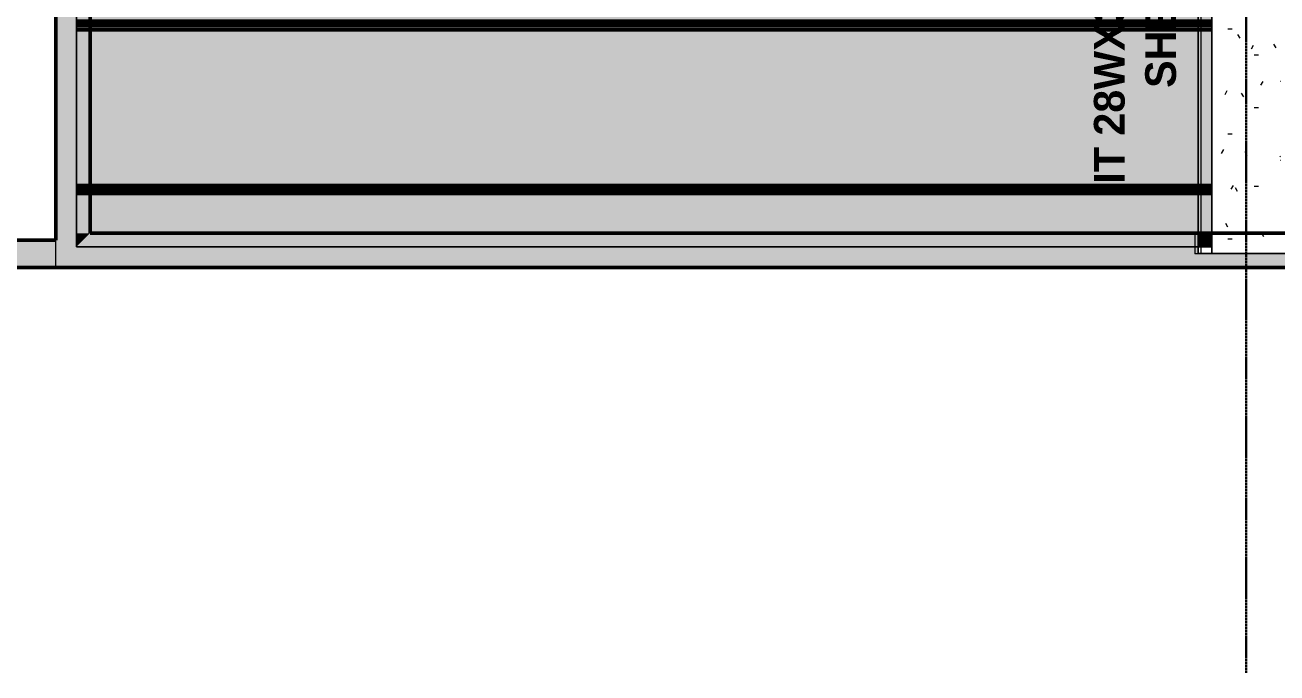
# Model space of a CAD drawing. Header units: inches. Extents: x -15746 to 650, y -81 to 12338.
# Drawn here: x -3838.4 to -3472.3, y 9772.6 to 9962 of the extents above; entities that cross this region are included whole.
import ezdxf

# ---------------------------------------------------------------- set-up
doc = ezdxf.new("R2010")
doc.units = ezdxf.units.IN
doc.header["$MEASUREMENT"] = 0
doc.linetypes.add('Grid Line 1_2_', pattern=[0.875, 0.5, -0.125, 0.125, -0.125])
for name, color, linetype, lineweight in [('A-WALL', 113, 'Continuous', 13), ('S-BEAM', 12, 'Continuous', 9), ('S-BEAM-IDEN', 2, 'Continuous', 30), ('S-FNDN', 32, 'Continuous', 13), ('S-GRID', 1, 'Continuous', 9)]:
    doc.layers.add(name, color=color, linetype=linetype, lineweight=lineweight)
doc.styles.add('Century Gothic_B', font='', dxfattribs={"height": 9})
doc.styles.get('Century Gothic_B').set_extended_font_data('Century Gothic', bold=True)
pattern_1 = [(0, (-1691.768, 0), (21.722, 7.68), [0.896, -15.396, 0.896, -15.396, -86.889]), (0, (-1691.768, 0), (21.722, 7.68), [-32.583, 0.896, -31.687, 0.896, -15.396, -38.014]), (0, (-1691.768, 0), (21.722, 7.68), [-81.459, 0.896, -9.965, 0.896, -26.257]), (112.208, (-1683.622, 3.84), (-15.564615, 22.7637026), [1.185, -20.367, 1.185, -20.367, -114.944]), (112.208, (-1683.622, 3.84), (-15.564615, 22.7637026), [-43.104, 1.185, -41.919, 1.185, -20.367, -50.288]), (112.208, (-1683.622, 3.84), (-15.564615, 22.7637026), [-107.76, 1.185, -13.183, 1.185, -34.735]), (247.792, (-1680.907, 19.2), (-6.15808, -30.444899), [1.185, -20.367, 1.185, -20.367, -114.944]), (247.792, (-1680.907, 19.2), (-6.15808, -30.444899), [-43.104, 1.185, -41.919, 1.185, -20.367, -50.288]), (247.792, (-1680.907, 19.2), (-6.15808, -30.444899), [-107.76, 1.185, -13.183, 1.185, -34.735])]
pattern_2 = [(0, (0, 0), (30.72, 7.68), [1.267, -21.773, 1.267, -21.773, -122.88]), (0, (0, 0), (30.72, 7.68), [-46.08, 1.267, -44.813, 1.267, -21.773, -53.76]), (0, (0, 0), (30.72, 7.68), [-115.2, 1.267, -14.093, 1.267, -37.133]), (120, (11.52, 3.84), (-22.011075, 22.7643004), [1.267, -21.773, 1.267, -21.773, -122.88]), (120, (11.52, 3.84), (-22.011075, 22.7643004), [-46.08, 1.267, -44.813, 1.267, -21.773, -53.76]), (120, (11.52, 3.84), (-22.011075, 22.7643004), [-115.2, 1.267, -14.093, 1.267, -37.133]), (240, (15.36, 19.2), (-8.708925, -30.4443004), [1.267, -21.773, 1.267, -21.773, -122.88]), (240, (15.36, 19.2), (-8.708925, -30.4443004), [-46.08, 1.267, -44.813, 1.267, -21.773, -53.76]), (240, (15.36, 19.2), (-8.708925, -30.4443004), [-115.2, 1.267, -14.093, 1.267, -37.133])]

# ---------------------------------------------------------------- blocks, each defined once
blk = doc.blocks.new('034100 - Precast Structural Concrete - Solid Plank - 12_-1874961-FRAMING PLAN - 1ST FLOOR')
at = {"layer": 'S-BEAM', "transparency": 33554483}
for points in [[(4, 23.9), (4, 23.94), (0, 23.9)], [(4, 23.52), (4, 23.9), (0, 23.9), (0, 23.52)], [(4, 22.7), (4, 23.09), (0, 23.09), (0, 22.7)], [(4, 23.52), (328, 23.52), (328, 23.9), (4, 23.9)], [(21.47, 22.7), (328, 22.7), (328, 23.09), (4, 23.09), (4, 22.7)], [(328, 23.9), (328, 23.94), (291.61, 23.9)], [(332, 23.52), (332, 23.9), (328, 23.9), (328, 23.52), (328.79, 23.52)], [(328.79, 22.7), (328.79, 23.09), (328, 23.09), (328, 22.7)], [(332, 22.7), (332, 23.09), (328.79, 23.09), (328.79, 22.7)], [(0, 7.11), (4, 11.11), (0, 11.11), (0, 9.11)], [(328.79, 7.11), (328.79, 11.11), (328, 11.11), (328, 7.11)], [(332, 7.11), (332, 11.11), (328.79, 11.11), (328.79, 7.11)]]:
    blk.add_hatch(color=256, dxfattribs=at).paths.add_polyline_path(points, flags=0)
h = blk.add_hatch(color=256, dxfattribs=at)
h.paths.add_polyline_path([(328, 7.11), (328, 11.11), (4, 11.11), (0, 7.11), (291.61, 7.11)], flags=0)
h.paths.add_polyline_path([(0, 11.11), (4, 11.11), (4, 22.7), (0, 22.7)], flags=0)
h.paths.add_polyline_path([(0, 23.09), (4, 23.09), (4, 23.52), (0, 23.52)], flags=0)
h = blk.add_hatch(color=256, dxfattribs=at)
h.paths.add_polyline_path([(4, 11.11), (328, 11.11), (328, 22.7), (4, 22.7)], flags=0)
h.paths.add_polyline_path([(4, 23.09), (328, 23.09), (328, 23.52), (4, 23.52)], flags=0)
h = blk.add_hatch(color=256, dxfattribs=at)
h.paths.add_polyline_path([(328.79, 11.11), (328.79, 22.7), (328, 22.7), (328, 11.11)], flags=0)
h.paths.add_polyline_path([(328.79, 23.09), (328.79, 23.52), (328, 23.52), (328, 23.09)], flags=0)
h = blk.add_hatch(color=256, dxfattribs=at)
h.paths.add_polyline_path([(328.79, 11.11), (332, 11.11), (332, 22.7), (328.79, 22.7)], flags=0)
h.paths.add_polyline_path([(332, 23.09), (332, 23.52), (328.79, 23.52), (328.79, 23.09)], flags=0)
at = {"layer": 'S-BEAM'}
for p, q in [((0, 23.94), (0, 23.9)), ((0, 23.94), (4, 23.94)), ((0, 23.76), (0, 23.9)), ((0, 23.9), (0, 23.52)), ((0, 23.9), (4, 23.9)), ((0, 22.7), (0, 23.76)), ((0, 23.76), (4, 23.76)), ((0, 23.76), (4, 23.76)), ((0, 23.52), (0, 7.11)), ((0, 23.52), (4, 23.52)), ((0, 22.7), (0, 23.09)), ((0, 23.09), (0, 22.7)), ((0, 23.09), (4, 23.09)), ((0, 23.09), (4, 23.09)), ((0, 22.4), (0, 22.7)), ((0, 22.7), (4, 22.7)), ((0, 11.11), (0, 22.4)), ((0, 22.4), (4, 22.4)), ((4, 23.94), (328, 23.94)), ((4, 23.9), (328, 23.9)), ((4, 23.76), (328, 23.76)), ((4, 23.76), (328, 23.76)), ((4, 23.52), (328, 23.52)), ((4, 23.09), (328, 23.09)), ((4, 23.09), (328, 23.09)), ((4, 22.7), (328, 22.7)), ((4, 22.4), (328, 22.4)), ((328, 23.94), (332, 23.94)), ((328, 23.9), (332, 23.9)), ((328, 23.76), (332, 23.76)), ((328, 23.76), (332, 23.76)), ((328, 23.52), (332, 23.52)), ((328, 23.09), (328.79, 23.09)), ((328, 23.09), (328.79, 23.09)), ((328, 22.7), (328.79, 22.7)), ((328, 22.4), (328.79, 22.4)), ((328.79, 23.09), (332, 23.09)), ((328.79, 23.09), (332, 23.09)), ((328.79, 22.7), (332, 22.7)), ((328.79, 22.4), (332, 22.4)), ((332, 23.9), (332, 23.94)), ((332, 23.52), (332, 23.9)), ((332, 23.9), (332, 23.76)), ((332, 23.76), (332, 22.7)), ((332, 11.11), (332, 23.52)), ((332, 22.7), (332, 23.09)), ((332, 23.09), (332, 22.7)), ((332, 22.7), (332, 22.4)), ((332, 22.4), (332, 11.11)), ((0, 7.11), (0, 11.11)), ((332, 11.11), (332, 7.11)), ((332, 7.11), (332, 11.11)), ((328, 7.11), (0, 7.11)), ((0, 7.11), (328, 7.11)), ((332, 7.11), (328, 7.11)), ((328, 7.11), (328.79, 7.11)), ((328.79, 7.11), (332, 7.11))]:
    blk.add_line(p, q, dxfattribs=at)
blk = doc.blocks.new('034100 - Precast Structural Concrete - Solid Plank - 12_-V220-FRAMING PLAN - 1ST FLOOR')
at = {"layer": 'S-BEAM', "transparency": 33554483}
for points in [[(0, 22.7), (4, 22.7), (4, 23.09), (0, 23.09)], [(52.6, 22.7), (328, 22.7), (328, 23.09), (4, 23.09), (4, 22.7), (21.47, 22.7)], [(328.79, 22.7), (332, 22.7), (332, 23.09), (328, 23.09), (328, 22.7)], [(4, -23.09), (4, -22.7), (0, -22.7), (0, -23.09)], [(4, -23.9), (4, -23.52), (0, -23.52), (0, -23.9)], [(291.61, -23.09), (328, -23.09), (328, -22.7), (4, -22.7), (4, -23.09), (52.6, -23.09)], [(4, -23.9), (328, -23.9), (328, -23.52), (4, -23.52)], [(332, -23.09), (332, -22.7), (328, -22.7), (328, -23.09), (328.79, -23.09)], [(328.79, -23.9), (332, -23.9), (332, -23.52), (328, -23.52), (328, -23.9)]]:
    blk.add_hatch(color=256, dxfattribs=at).paths.add_polyline_path(points, flags=0)
h = blk.add_hatch(color=256, dxfattribs=at)
h.paths.add_polyline_path([(4, -23.52), (4, -23.09), (0, -23.09), (0, -23.52)], flags=0)
h.paths.add_polyline_path([(0, -22.7), (4, -22.7), (4, 22.7), (0, 22.7), (0, -21.42)], flags=0)
h = blk.add_hatch(color=256, dxfattribs=at)
h.paths.add_polyline_path([(328, -23.52), (328, -23.09), (4, -23.09), (4, -23.52), (291.61, -23.52)], flags=0)
h.paths.add_polyline_path([(4, -22.7), (328, -22.7), (328, 22.7), (4, 22.7), (4, -21.42)], flags=0)
h.paths.add_polyline_path([(328, 23.09), (328, 23.13), (291.61, 23.09)], flags=0)
h = blk.add_hatch(color=256, dxfattribs=at)
h.paths.add_polyline_path([(328, -23.52), (332, -23.52), (332, -23.09), (328, -23.09)], flags=0)
h.paths.add_polyline_path([(328, -22.7), (332, -22.7), (332, 22.7), (328, 22.7), (328, -21.42)], flags=0)
at = {"layer": 'S-BEAM'}
for p, q in [((0, 23.94), (0, 23.9)), ((0, 23.94), (4, 23.94)), ((0, 23.76), (0, 23.9)), ((0, 23.9), (0, 23.52)), ((0, 23.9), (4, 23.9)), ((0, 22.7), (0, 23.76)), ((0, 23.76), (4, 23.76)), ((0, 23.76), (4, 23.76)), ((0, 23.52), (0, -23.52)), ((0, 23.52), (4, 23.52)), ((0, 22.7), (0, 23.09)), ((0, 23.09), (0, 22.7)), ((0, 23.09), (4, 23.09)), ((0, 23.09), (4, 23.09)), ((0, 22.4), (0, 22.7)), ((0, 22.7), (4, 22.7)), ((0, -22.4), (0, 22.4)), ((0, 22.4), (4, 22.4)), ((4, 23.94), (328, 23.94)), ((4, 23.9), (328, 23.9)), ((4, 23.76), (328, 23.76)), ((4, 23.76), (328, 23.76)), ((4, 23.52), (328, 23.52)), ((4, 23.09), (328, 23.09)), ((4, 23.09), (328, 23.09)), ((4, 22.7), (328, 22.7)), ((4, 22.4), (328, 22.4)), ((328, 23.94), (332, 23.94)), ((328, 23.9), (332, 23.9)), ((328, 23.76), (332, 23.76)), ((328, 23.76), (332, 23.76)), ((328, 23.52), (332, 23.52)), ((328, 23.09), (332, 23.09)), ((328, 23.09), (332, 23.09)), ((328, 22.7), (332, 22.7)), ((328, 22.4), (332, 22.4)), ((332, 23.9), (332, 23.94)), ((332, 23.52), (332, 23.9)), ((332, 23.9), (332, 23.76)), ((332, 23.76), (332, 23.52)), ((332, -23.52), (332, 23.52)), ((332, 23.52), (332, 22.7)), ((332, 22.7), (332, 23.09)), ((332, 23.09), (332, 22.7)), ((332, 22.7), (332, 22.4)), ((332, 22.4), (332, -22.4)), ((0, -22.7), (0, -22.4)), ((0, -22.4), (4, -22.4)), ((0, -23.76), (0, -22.7)), ((0, -22.7), (0, -23.09)), ((0, -23.09), (0, -22.7)), ((0, -22.7), (4, -22.7)), ((0, -23.09), (4, -23.09)), ((0, -23.09), (4, -23.09)), ((0, -23.52), (0, -23.9)), ((4, -23.52), (0, -23.52)), ((0, -23.9), (0, -23.76)), ((4, -23.76), (0, -23.76)), ((0, -23.76), (4, -23.76)), ((0, -23.9), (0, -23.94)), ((0, -23.9), (4, -23.9)), ((0, -23.94), (4, -23.94)), ((4, -22.4), (328, -22.4)), ((4, -22.7), (328, -22.7)), ((4, -23.09), (328, -23.09)), ((4, -23.09), (328, -23.09)), ((328, -23.52), (4, -23.52)), ((328, -23.76), (4, -23.76)), ((4, -23.76), (328, -23.76)), ((4, -23.9), (328, -23.9)), ((4, -23.94), (328, -23.94)), ((328, -22.4), (332, -22.4)), ((328, -22.7), (332, -22.7)), ((328, -23.09), (332, -23.09)), ((328, -23.09), (332, -23.09)), ((332, -23.52), (328, -23.52)), ((332, -23.76), (328, -23.76)), ((328, -23.76), (332, -23.76)), ((328, -23.9), (332, -23.9)), ((328, -23.94), (332, -23.94)), ((332, -22.4), (332, -22.7)), ((332, -22.7), (332, -23.09)), ((332, -23.09), (332, -22.7)), ((332, -22.7), (332, -23.52)), ((332, -23.52), (332, -23.76)), ((332, -23.9), (332, -23.52)), ((332, -23.76), (332, -23.9)), ((332, -23.94), (332, -23.9))]:
    blk.add_line(p, q, dxfattribs=at)
blk = doc.blocks.new('034100 - Precast Structural Concrete - Solid Plank - 12_-V221-FRAMING PLAN - 1ST FLOOR')
at = {"layer": 'S-BEAM', "transparency": 33554483}
for points in [[(4, 23.9), (4, 23.94), (0, 23.9)], [(4, 23.52), (4, 23.9), (0, 23.9), (0, 23.52)], [(4, 22.7), (4, 23.09), (0, 23.09), (0, 22.7)], [(328, 23.52), (328, 23.9), (4, 23.9), (4, 23.52), (291.61, 23.52)], [(21.47, 22.7), (328, 22.7), (328, 23.09), (4, 23.09), (4, 22.7)], [(332, 23.52), (332, 23.9), (328, 23.9), (328, 23.52), (328.79, 23.52)], [(332, 22.7), (332, 23.09), (328, 23.09), (328, 22.7), (328.79, 22.7)], [(332, 23.9), (332, 23.94), (328.79, 23.9)], [(4, -23.09), (4, -22.7), (0, -22.7), (0, -23.09)], [(4, -23.9), (4, -23.52), (0, -23.52), (0, -23.9)], [(4, -23.94), (4, -23.9), (0, -23.94)], [(21.47, -23.09), (328, -23.09), (328, -22.7), (4, -22.7), (4, -23.09)], [(4, -23.9), (328, -23.9), (328, -23.52), (4, -23.52)], [(328, -23.94), (328, -23.9), (291.61, -23.94)], [(328, -23.09), (332, -23.09), (332, -22.7), (328, -22.7)], [(328, -23.9), (332, -23.9), (332, -23.52), (328, -23.52)]]:
    blk.add_hatch(color=256, dxfattribs=at).paths.add_polyline_path(points, flags=0)
h = blk.add_hatch(color=256, dxfattribs=at)
h.paths.add_polyline_path([(0, -23.52), (4, -23.52), (4, -23.09), (0, -23.09)], flags=0)
h.paths.add_polyline_path([(4, -22.7), (4, 22.7), (0, 22.7), (0, -22.7)], flags=0)
h.paths.add_polyline_path([(0, 23.09), (4, 23.09), (4, 23.52), (0, 23.52)], flags=0)
h = blk.add_hatch(color=256, dxfattribs=at)
h.paths.add_polyline_path([(4, -23.52), (328, -23.52), (328, -23.09), (4, -23.09)], flags=0)
h.paths.add_polyline_path([(21.47, -22.7), (328, -22.7), (328, 22.7), (4, 22.7), (4, -22.7)], flags=0)
h.paths.add_polyline_path([(21.47, 23.09), (328, 23.09), (328, 23.52), (4, 23.52), (4, 23.09)], flags=0)
h = blk.add_hatch(color=256, dxfattribs=at)
h.paths.add_polyline_path([(332, -23.52), (332, -23.09), (328, -23.09), (328, -23.52), (328.79, -23.52)], flags=0)
h.paths.add_polyline_path([(332, -22.7), (332, 22.7), (328, 22.7), (328, -22.7), (328.79, -22.7)], flags=0)
h.paths.add_polyline_path([(328, 23.09), (332, 23.09), (332, 23.52), (328, 23.52)], flags=0)
at = {"layer": 'S-BEAM'}
for p, q in [((0, 23.94), (0, 23.9)), ((0, 23.94), (4, 23.94)), ((0, 23.76), (0, 23.9)), ((0, 23.9), (0, 23.52)), ((0, 23.9), (4, 23.9)), ((0, 22.7), (0, 23.76)), ((0, 23.76), (4, 23.76)), ((0, 23.76), (4, 23.76)), ((0, 23.52), (0, -23.52)), ((0, 23.52), (4, 23.52)), ((0, 22.7), (0, 23.09)), ((0, 23.09), (0, 22.7)), ((0, 23.09), (4, 23.09)), ((0, 23.09), (4, 23.09)), ((0, 22.4), (0, 22.7)), ((0, 22.7), (4, 22.7)), ((0, -22.4), (0, 22.4)), ((0, 22.4), (4, 22.4)), ((4, 23.94), (328, 23.94)), ((4, 23.9), (328, 23.9)), ((4, 23.76), (328, 23.76)), ((4, 23.76), (328, 23.76)), ((4, 23.52), (328, 23.52)), ((4, 23.09), (328, 23.09)), ((4, 23.09), (328, 23.09)), ((4, 22.7), (328, 22.7)), ((4, 22.4), (328, 22.4)), ((328, 23.94), (332, 23.94)), ((328, 23.9), (332, 23.9)), ((328, 23.76), (332, 23.76)), ((328, 23.76), (332, 23.76)), ((328, 23.52), (332, 23.52)), ((328, 23.09), (332, 23.09)), ((328, 23.09), (332, 23.09)), ((328, 22.7), (332, 22.7)), ((328, 22.4), (332, 22.4)), ((332, 23.9), (332, 23.94)), ((332, 23.52), (332, 23.9)), ((332, 23.9), (332, 23.76)), ((332, 23.76), (332, 23.52)), ((332, -23.52), (332, 23.52)), ((332, 23.52), (332, 22.7)), ((332, 22.7), (332, 23.09)), ((332, 23.09), (332, 22.7)), ((332, 22.7), (332, 22.4)), ((332, 22.4), (332, -22.4)), ((0, -22.7), (0, -22.4)), ((0, -22.4), (4, -22.4)), ((0, -23.76), (0, -22.7)), ((0, -22.7), (0, -23.09)), ((0, -23.09), (0, -22.7)), ((0, -22.7), (4, -22.7)), ((0, -23.09), (4, -23.09)), ((0, -23.09), (4, -23.09)), ((0, -23.52), (0, -23.9)), ((4, -23.52), (0, -23.52)), ((0, -23.9), (0, -23.76)), ((4, -23.76), (0, -23.76)), ((0, -23.76), (4, -23.76)), ((0, -23.9), (0, -23.94)), ((0, -23.9), (4, -23.9)), ((0, -23.94), (4, -23.94)), ((4, -22.4), (328, -22.4)), ((4, -22.7), (328, -22.7)), ((4, -23.09), (328, -23.09)), ((4, -23.09), (328, -23.09)), ((328, -23.52), (4, -23.52)), ((328, -23.76), (4, -23.76)), ((4, -23.76), (328, -23.76)), ((4, -23.9), (328, -23.9)), ((4, -23.94), (328, -23.94)), ((328, -22.4), (332, -22.4)), ((328, -22.7), (332, -22.7)), ((328, -23.09), (332, -23.09)), ((328, -23.09), (332, -23.09)), ((332, -23.52), (328, -23.52)), ((332, -23.76), (328, -23.76)), ((328, -23.76), (332, -23.76)), ((328, -23.9), (332, -23.9)), ((328, -23.94), (332, -23.94)), ((332, -22.4), (332, -22.7)), ((332, -22.7), (332, -23.09)), ((332, -23.09), (332, -22.7)), ((332, -22.7), (332, -23.52)), ((332, -23.52), (332, -23.76)), ((332, -23.9), (332, -23.52)), ((332, -23.76), (332, -23.9)), ((332, -23.94), (332, -23.9))]:
    blk.add_line(p, q, dxfattribs=at)

msp = doc.modelspace()

# ---------------------------------------------------------------- hatches: boundary and pattern name
at = {"layer": 'A-WALL', "transparency": 33554483}
msp.add_hatch(color=256, dxfattribs=at).paths.add_polyline_path([(-3909.32374, 9891.1894), (-3829.32374, 9891.1894), (-3829.32374, 9899.1894), (-3909.32374, 9899.1894)], flags=0)
at = {"layer": 'S-BEAM'}
h = msp.add_hatch(dxfattribs=at)
h.set_pattern_fill('FP_3', color=256, style=0, pattern_type=2)
h.set_pattern_definition(pattern_2)
h.paths.add_polyline_path([(-3471.32374, 9901.1894), (-3471.32374, 10009.0894), (-3491.32374, 10009.05596), (-3491.32374, 9962.02053), (-3494.53634, 9962.02053), (-3494.53634, 9961.90242), (-3491.32374, 9961.86109), (-3491.32374, 9901.1894)], flags=0)
h.paths.add_polyline_path([(-3480.24874, 10017.7144), (-3471.32374, 10017.7144), (-3471.32374, 10167.15003), (-3473.32374, 10167.15003), (-3473.32374, 10159.1894), (-3489.32374, 10159.1894), (-3489.32374, 10167.15003), (-3491.32374, 10167.15003), (-3491.32374, 10017.7144)], flags=0)
h = msp.add_hatch(dxfattribs=at)
h.set_pattern_fill('FP_43', color=256, style=0, pattern_type=2)
h.set_pattern_definition(pattern_1)
h.paths.add_polyline_path([(-3494.53634, 9961.90242), (-3494.53634, 9962.02053), (-3495.32374, 9962.02053), (-3495.32374, 9961.90242)], flags=0)
h = msp.add_hatch(dxfattribs=at)
h.set_pattern_fill('FP_3', color=256, style=0, pattern_type=2)
h.set_pattern_definition(pattern_2)
h.paths.add_polyline_path([(-3468.11114, 9895.20514), (-3468.11114, 9898.1894), (-3471.32374, 9898.23073), (-3471.32374, 9901.1894), (-3491.32374, 9901.1894), (-3491.32374, 9897.1894), (-3494.53634, 9897.1894), (-3494.53634, 9895.20514), (-3471.32374, 9895.20514)], flags=0)
h = msp.add_hatch(dxfattribs=at)
h.set_pattern_fill('FP_43', color=256, style=0, pattern_type=2)
h.set_pattern_definition(pattern_1)
h.paths.add_polyline_path([(-3494.53634, 9895.20514), (-3494.53634, 9897.1894), (-3495.32374, 9897.1894), (-3495.32374, 9895.20514)], flags=0)
at = {"layer": 'S-FNDN', "transparency": 33554483}
h = msp.add_hatch(color=256, dxfattribs=at)
h.paths.add_polyline_path([(-3823.32374, 9901.1894), (-3823.32374, 9961.90242), (-3819.32374, 9961.90242), (-3819.32374, 9962.02053), (-3823.32374, 9962.06186), (-3823.32374, 10009.0894), (-3829.32374, 10009.05596), (-3829.32374, 9901.1894)], flags=0)
h.paths.add_polyline_path([(-3823.19874, 11438.9894), (-3819.32374, 11438.9894), (-3819.32374, 11550.9894), (-3823.19874, 11550.9894), (-3823.19874, 11439.15787)], flags=0)
h = msp.add_hatch(color=256, dxfattribs=at)
h.paths.add_polyline_path([(-1953.32374, 9891.1894), (-1953.32374, 9897.1894), (-2159.32374, 9897.1894), (-2159.32374, 9895.20514), (-2187.32374, 9895.20514), (-2187.32374, 9898.1894), (-2486.32374, 9898.1894), (-2486.32374, 9895.20514), (-2514.32374, 9895.20514), (-2514.32374, 9898.1894), (-2634.32374, 9898.1894), (-2634.32374, 9891.1894), (-2181.03731, 9891.1894)], flags=0)
h.paths.add_polyline_path([(-3823.32374, 9891.1894), (-2790.32374, 9891.1894), (-2790.32374, 9898.1894), (-2813.32374, 9898.1894), (-2813.32374, 9895.20514), (-2841.32374, 9895.20514), (-2841.32374, 9898.1894), (-3140.32374, 9898.1894), (-3140.32374, 9895.20514), (-3168.32374, 9895.20514), (-3168.32374, 9898.1894), (-3467.32374, 9898.1894), (-3467.32374, 9895.20514), (-3495.32374, 9895.20514), (-3495.32374, 9897.1894), (-3823.32374, 9897.1894), (-3823.32374, 9901.1894), (-3829.32374, 9901.1894), (-3829.32374, 9891.1894)], flags=0)
h.paths.add_polyline_path([(-2694.32374, 9891.1894), (-2670.32374, 9891.1894), (-2670.32374, 9898.1894), (-2694.32374, 9898.1894), (-2694.32374, 9895.16046)], flags=0)
h.paths.add_polyline_path([(-2754.32374, 9891.1894), (-2730.32374, 9891.1894), (-2730.32374, 9898.1894), (-2754.32374, 9898.1894), (-2754.32374, 9895.20514)], flags=0)

# ---------------------------------------------------------------- linework, layer by layer
at = {"layer": 'A-WALL', "lineweight": 50}
for p, q in [((-3909.32374, 9899.1894), (-3829.32374, 9899.1894)), ((-3829.32374, 9891.1894), (-3917.32374, 9891.1894))]:
    msp.add_line(p, q, dxfattribs=at)
at = {"layer": 'S-BEAM'}
for p, q in [((-3495.32374, 10167.17365), (-3495.32374, 9901.1894)), ((-3494.53634, 10167.17365), (-3494.53634, 9901.1894)), ((-3495.32374, 9901.1894), (-3495.32374, 10011.58014)), ((-3491.32374, 10011.58014), (-3491.32374, 9901.1894)), ((-3491.32374, 9961.90242), (-3491.32374, 9962.02053)), ((-3491.32374, 9961.48573), (-3491.32374, 9961.86109)), ((-3491.32374, 9914.43722), (-3491.32374, 9961.48573)), ((-3491.32374, 9914.06186), (-3491.32374, 9914.43722)), ((-3491.32374, 9913.17407), (-3491.32374, 9913.9792)), ((-3491.32374, 9912.78037), (-3491.32374, 9913.17407)), ((-3491.32374, 9901.1894), (-3491.32374, 9912.78037)), ((-3495.32374, 9895.20514), (-3495.32374, 9901.1894)), ((-3495.32374, 9901.1894), (-3495.32374, 9895.20514)), ((-3494.53634, 9901.1894), (-3494.53634, 9895.20514)), ((-3491.32374, 9897.1894), (-3491.32374, 9901.1894)), ((-3491.32374, 9901.1894), (-3491.32374, 9895.20514)), ((-3491.32374, 9895.20514), (-3495.32374, 9895.20514)), ((-3494.53634, 9895.20514), (-3495.32374, 9895.20514)), ((-3468.11114, 9895.20514), (-3494.53634, 9895.20514)), ((-3491.32374, 9895.20514), (-3491.32374, 9897.1894)), ((-3471.32374, 9895.20514), (-3491.32374, 9895.20514))]:
    msp.add_line(p, q, dxfattribs=at)
at = {"layer": 'S-FNDN', "lineweight": 50}
for p, q in [((-3829.32374, 9899.1894), (-3829.32374, 12087.1894)), ((-3819.32374, 11542.9894), (-3819.32374, 9901.1894)), ((-3819.32374, 9901.1894), (-1953.32374, 9901.1894)), ((-1943.32374, 9891.1894), (-3829.32374, 9891.1894))]:
    msp.add_line(p, q, dxfattribs=at)
at = {"layer": 'S-FNDN'}
for p, q in [((-3823.32374, 9897.1894), (-3823.32374, 11550.9894)), ((-3829.32374, 9891.1894), (-3829.32374, 9899.1894)), ((-3496.32374, 9901.1894), (-3496.32374, 9895.1894)), ((-3496.32374, 9897.1894), (-3823.32374, 9897.1894)), ((-3466.32374, 9895.1894), (-3496.32374, 9895.1894))]:
    msp.add_line(p, q, dxfattribs=at)
at = {"layer": 'S-GRID', "linetype": 'Grid Line 1_2_', "lineweight": 30}
msp.add_line((-3481.32374, 9772.6103), (-3481.32374, 12288.55505), dxfattribs=at)

# ---------------------------------------------------------------- block references
at = {"layer": 'S-BEAM'}
for name, p in [('034100 - Precast Structural Concrete - Solid Plank - 12_-V220-FRAMING PLAN - 1ST FLOOR', (-3823.32374, 9985.96148)), ('034100 - Precast Structural Concrete - Solid Plank - 12_-V221-FRAMING PLAN - 1ST FLOOR', (-3823.32374, 9937.96148)), ('034100 - Precast Structural Concrete - Solid Plank - 12_-1874961-FRAMING PLAN - 1ST FLOOR', (-3823.32374, 9890.07959))]:
    msp.add_blockref(name, p, dxfattribs=at)

# ---------------------------------------------------------------- texts
at = {"layer": 'S-BEAM-IDEN', "lineweight": 9, "char_height": 9, "attachment_point": 1, "rotation": 90, "style": 'Century Gothic_B'}
for s, insert, width in [('IT 28WX32D / IT28WX38D T(11"F & 11"B', (-3525.84645, 9915.67363), 279.972), ('SHELF) & S(12"F & 12"B SHELF)', (-3510.84645, 9943.67363), 212.1)]:
    msp.add_mtext(s, dxfattribs=dict(at, insert=insert, width=width))

doc.saveas('drawing.dxf')
